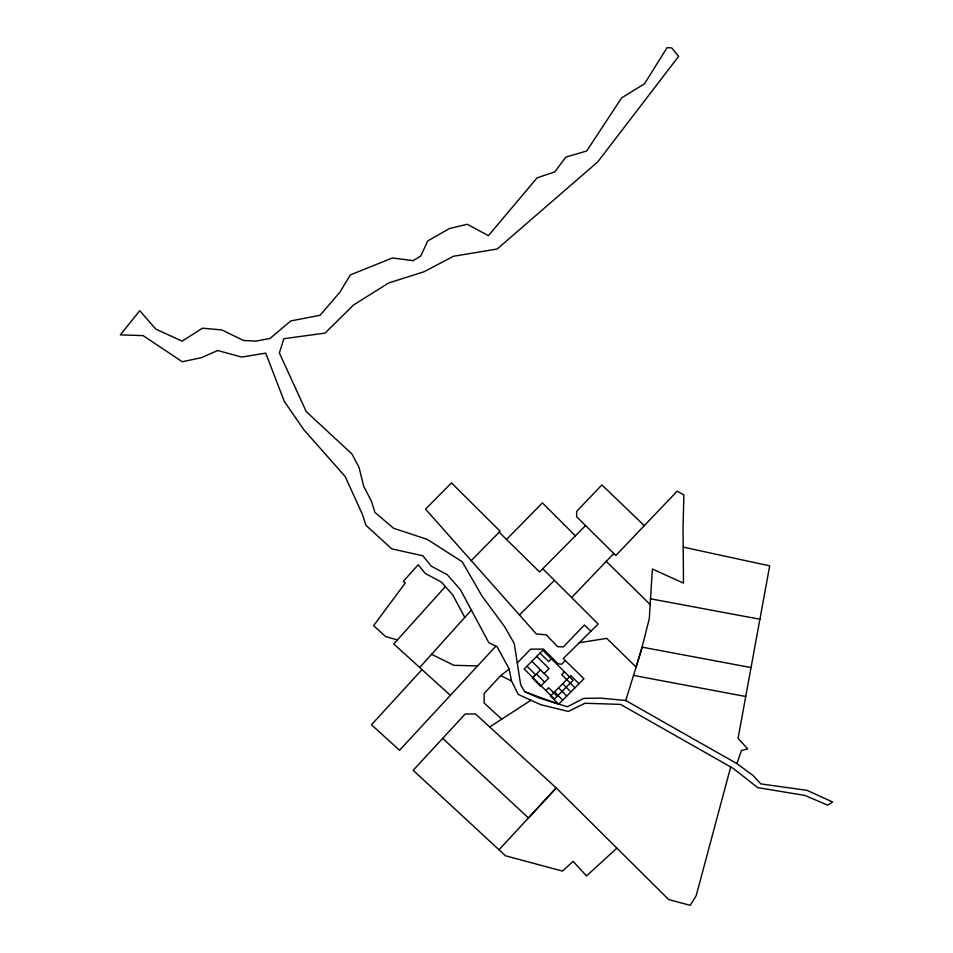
<?xml version="1.0" encoding="UTF-8"?>
<svg xmlns="http://www.w3.org/2000/svg" width="953" height="953" viewBox="0 0 953 953"><rect width="100%" height="100%" fill="white"/><g stroke="black" fill="none" stroke-linecap="round" stroke-linejoin="round"><path stroke-width="1.43" d="M730.701 766.962L696.178 895.701L690.258 905.35L668.684 899.561L556.207 787.928L475.523 713.964L465.219 713.988L413.161 770.286L505.483 855.794L562.496 871.09L573.134 861.345L586.488 875.95L616.877 848.146M625.728 700.503L600.878 698.132L583.784 698.37L567.357 706.757L539.064 697.953L524.71 691.675L520.66 684.742L514.275 643.573L504.661 626.693L481.825 595.768L462.229 561.77L427.313 539.41L393.649 528.272L374.922 512.428L371.396 501.135L363.748 486.459L359.007 467.315L351.967 453.997L306.247 411.625L279.372 352.967L283.851 338.708L325.08 333.097L353.587 304.936L388.741 282.946L424.049 271.748L453.437 256.274L497.144 249.031L597.757 161.891L678.596 56.382L671.71 47.888L667.052 47.65L644.526 83.781L621.654 97.873L586.691 151.003L565.856 157.114L554.777 171.897L537.123 177.83L488.412 235.653L467.28 224.277L449.482 228.541L427.742 240.918L420.785 255.952L413.125 260.645L392.422 257.965L350.275 274.964L339.983 292.083L320.089 315.276L290.748 320.935L270.021 338.458L255.94 341.114L243.456 340.471L221.858 329.917L202.453 328.201L182.118 341.162L155.804 329.119L139.746 310.702L120.364 334.86L143.105 335.623L182.309 361.747L201.405 357.673L217.749 350.513L241.705 357.065L265.72 353.134L284.304 401.392L303.733 429.612L345.236 476.607L362.521 514.644L365.892 525.282L391.695 548.833L422.846 555.778L431.221 566.153L447.267 574.683L460.525 589.871L488.865 642.751L497.121 646.813L509.14 668.875L511.535 681.061L518.313 694.439L540.863 704.743L568.31 711.462L584.951 703.254L620.51 704.386L733.131 768.344L757.706 787.619L804.868 795.421L827.597 805.118L832.636 802.009L806.965 790.335L760.851 783.914L753.037 775.48L736.883 763.603L625.728 700.503L641 651.375L649.303 618.628L652.376 569.012L683.492 583.129L683.027 528.272L683.885 494.893L677.166 491.164L615.841 555.516L576.672 516.788L576.648 511.368L601.891 484.934L644.299 525.663M736.883 763.603L741.458 750.559L747.7 748.927L738.075 738.325L769.69 565.868L683.241 547.129M445.361 586.571L393.768 643.966L450.09 695.094M419.701 667.517L471.354 610.075M422 669.602L371.456 724.768L399.533 750.261L495.858 646.194M509.188 669.137L500.742 675.57L484.136 693.534L484.16 703.052L501.743 719.17M498.991 849.802L556.207 787.928L528.462 817.936L442.668 738.361M571.645 597.555L613.756 553.55M517.276 662.978L530.595 649.184L543.52 649.1L558.029 663.753L561.615 664.265L565.32 660.608M471.235 560.638L500.134 531.25L451.496 482.909L425.514 509.116L536.325 633.971L546.224 634.829L557.576 646.61L563.342 646.956L584.392 625.013L590.908 631.22M585.523 525.579L539.589 571.955L506.519 539.446L542.448 502.898L575.374 535.824M532.751 677.512L535.538 674.7L526.973 666.195M551.37 658.773L548.583 661.585L540.017 653.067M540.53 669.935L532.382 678.143L540.577 686.291L548.725 678.083L531.834 661.299M544.139 673.521L549.023 668.601L536.73 656.379M545.866 690.556L548.666 687.744L557.231 696.25M564.486 671.817L561.698 674.617L574.921 687.816M524.71 691.675L558.625 704.219L583.963 678.727L563.247 658.594L598.174 624.024L542.769 568.738M519.433 614.935L554.432 580.377M489.711 726.96L530.976 700.229M579.281 642.727L606.727 638.367L636.116 667.1L642.072 647.147L751.047 667.576M476.845 665.897L453.878 665.313L431.566 654.318M650.53 598.806L759.91 619.224M633.531 675.415L745.746 696.512M397.377 639.94L385.584 636.533L373.612 625.68L405.323 582.902L403.25 581.401L418.212 564.76L425.217 573.444L441.418 582.045L452.866 595.16L464.778 617.389M500.742 675.57L511.535 681.061M606.263 561.377L650.172 604.524M499.181 532.215L506.519 539.446M578.995 683.718L570.799 675.57L550.417 696.071L558.625 704.219M562.651 683.766L570.847 691.914M558.577 687.863L566.773 696.012M536.456 674.033L544.651 682.193M554.503 691.973L562.699 700.121M542.805 650.268L524.186 669.006L554.432 699.061L573.051 680.323L542.805 650.268"/></g></svg>
